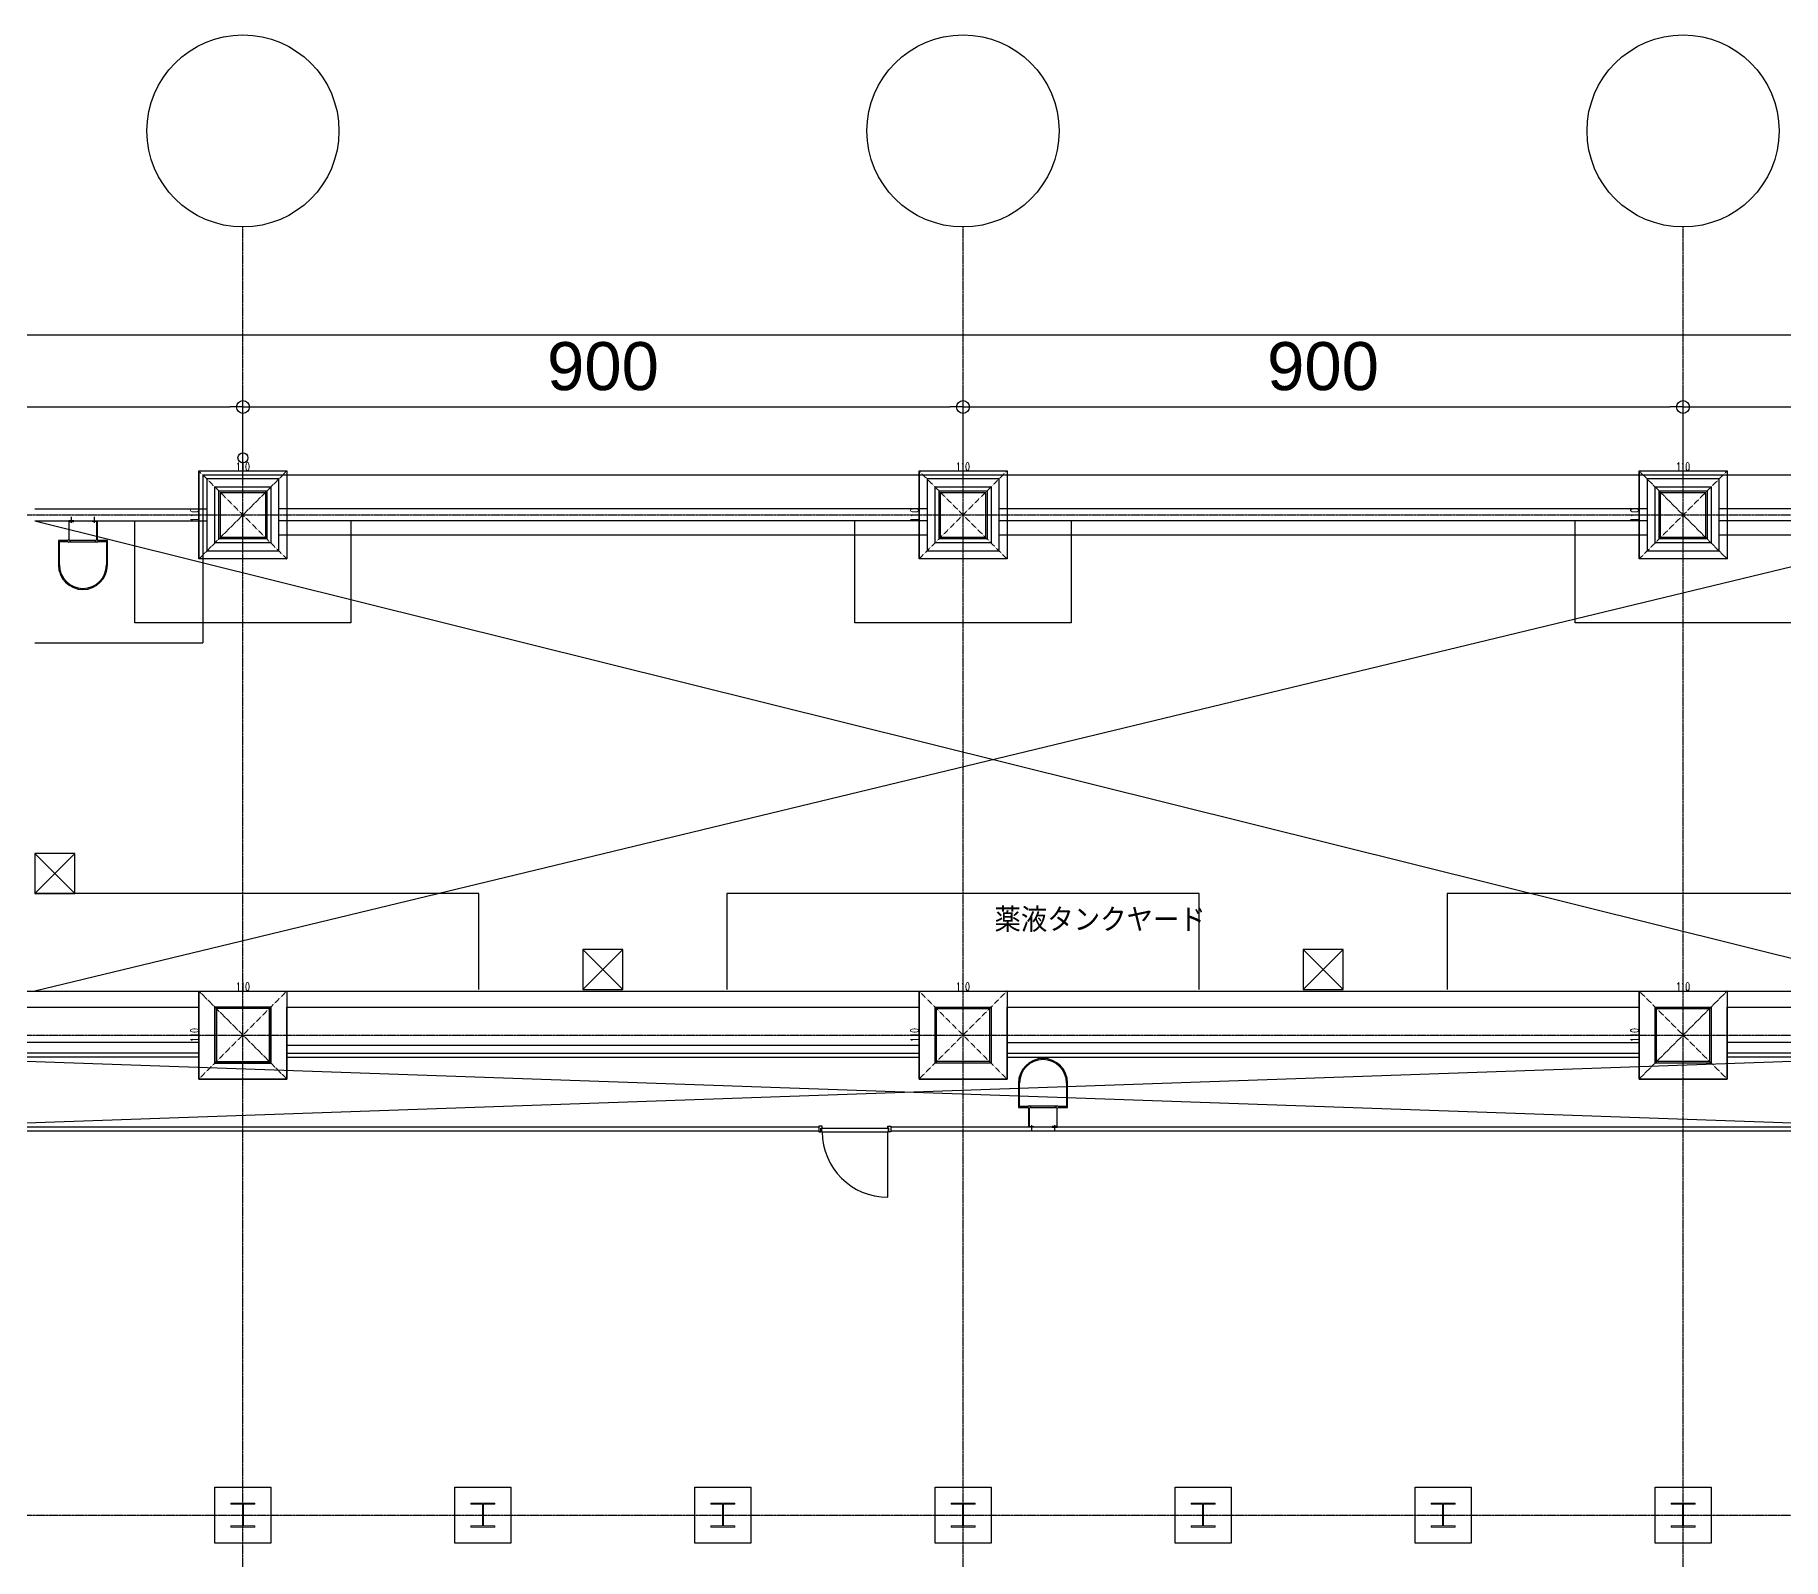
# Model space of a CAD drawing. Header units: millimetres. Extents: x -21841 to 195597, y -1659 to 112111.
# Drawn here: x 3400 to 5585, y 18095 to 20000 of the extents above; entities that cross this region are included whole.
import ezdxf
from ezdxf.enums import TextEntityAlignment as Align

# ---------------------------------------------------------------- set-up
doc = ezdxf.new("R2010")
doc.units = ezdxf.units.MM
doc.linetypes.add('X-N-FAB-L10$0$COL-CEN-LIN', pattern=[3.25, 2.5, -0.25, 0.25, -0.25])
doc.linetypes.add('X-N-FAB-L10$0$HIDDEN', pattern=[0.375, 0.25, -0.125])
for name, color, linetype in [('0-FMCS', 6, 'Continuous'), ('0-XREF', 7, 'Continuous'), ('X-N-FAB-L10$0$0-MC', 8, 'Continuous'), ('X-N-FAB-L10$0$0-NC', 8, 'Continuous'), ('X-N-FAB-L10$0$0-ND', 8, 'Continuous'), ('X-N-FAB-L10$0$08', 8, 'Continuous'), ('X-N-FAB-L10$0$CCL', 8, 'X-N-FAB-L10$0$COL-CEN-LIN'), ('X-N-FAB-L10$0$COL', 8, 'Continuous'), ('X-N-FAB-L10$0$COL-S', 8, 'Continuous'), ('X-N-FAB-L10$0$DIM', 8, 'Continuous')]:
    doc.layers.add(name, color=color, linetype=linetype)
doc.layers.add('X-N-FAB-L10$0$STEEL1', color=8, linetype='Continuous', lineweight=0)
doc.styles.add('X-N-FAB-L10$0$ATS', font='monotxt.shx', dxfattribs={"bigfont": 'BIGFONT.shx'})
doc.styles.add('X-N-FAB-L10$0$CHINA', font='simplex.shx', dxfattribs={"width": 0.75, "bigfont": 'chineset.shx'})
doc.styles.add('X-N-FAB-L10$0$COL-NUM', font='romanc')
doc.styles.add('X-N-FAB-L10$0$DIM', font='simplex.shx', dxfattribs={"width": 0.67, "bigfont": 'chineset.shx'})
doc.styles.add('X-N-FAB-L10$0$DimStyUse', font='romans.shx', dxfattribs={"width": 0.7})
doc.styles.add('X-N-FAB-L10$0$Gen-Text', font='arial.ttf', dxfattribs={"height": 2.5})
doc.dimstyles.new('X-N-FAB-L10$0$cirl', dxfattribs={"dimtxt": 200, "dimasz": 50, "dimexe": 50, "dimexo": 0, "dimgap": 20, "dimtad": 1, "dimdsep": 46, "dimtxsty": 'X-N-FAB-L10$0$DimStyUse', "dimblk": 'X-N-FAB-L10$0$_Origin', "dimcen": 10, "dimdle": 50, "dimclrt": 2, "dimazin": 0, "dimtfac": 1, "dimtix": 1, "dimtmove": 2, "dimatfit": 3, "dimfxl": 10, "dimtolj": 1, "dimarcsym": 0})
doc.dimstyles.new('X-N-FAB-L10$0$JJP_005_defpoint', dxfattribs={"dimtxt": 20, "dimasz": 0.5, "dimexe": 0.5, "dimexo": 0.5, "dimgap": 0.5, "dimtad": 1, "dimdsep": 46, "dimtxsty": 'X-N-FAB-L10$0$DIM', "dimblk": 'X-N-FAB-L10$0$_None', "dimcen": 10, "dimclrd": 256, "dimclre": 256, "dimclrt": 256, "dimadec": 0, "dimazin": 0, "dimtfac": 1, "dimtix": 1, "dimtmove": 2, "dimatfit": 3, "dimldrblk": 'X-N-FAB-L10$0$_None', "dimfxl": 0.5, "dimtolj": 1, "dimtzin": 0, "dimarcsym": 0})

# ---------------------------------------------------------------- blocks, each defined once
blk = doc.blocks.new('X-N-FAB-L10$0$_Origin')
at = {"color": 0, "linetype": 'ByBlock', "lineweight": -2}
blk.add_line((0, 0), (-1, 0), dxfattribs=at)
blk.add_circle((0, 0), 0.5, dxfattribs=at)
blk = doc.blocks.new('*D738')
at = {"layer": 'DEFPOINTS', "color": 0, "transparency": 16777216}
for p in [(27010, 19625), (60, 19535), (27010, 19535)]:
    blk.add_point(p, dxfattribs=at)
at = {"layer": 'X-N-FAB-L10$0$DIM', "color": 0, "lineweight": -2, "transparency": 16777216}
for p, q in [((60, 19535), (60, 19645)), ((27010, 19535), (27010, 19645)), ((76, 19625), (26994, 19625))]:
    blk.add_line(p, q, dxfattribs=at)
at = {"layer": 'X-N-FAB-L10$0$DIM', "color": 0, "lineweight": -2, "transparency": 16777216, "xscale": 16, "yscale": 16, "zscale": 16, "rotation": 180}
blk.add_blockref('X-N-FAB-L10$0$_Origin', (60, 19625), dxfattribs=at)
at = {"layer": 'X-N-FAB-L10$0$DIM', "color": 0, "lineweight": -2, "transparency": 16777216, "xscale": 16, "yscale": 16, "zscale": 16}
blk.add_blockref('X-N-FAB-L10$0$_Origin', (27010, 19625), dxfattribs=at)
at = {"layer": 'X-N-FAB-L10$0$DIM', "color": 2, "transparency": 16777216, "insert": (13535, 19675.6), "char_height": 2.5, "attachment_point": 5, "style": 'X-N-FAB-L10$0$Gen-Text'}
blk.add_mtext('\\A1;{\\H24x;26950}', dxfattribs=at)
blk = doc.blocks.new('*D1139')
at = {"layer": 'DEFPOINTS', "lineweight": -2, "transparency": 16777216}
blk.add_line((3605, 18805), (3715, 18805), dxfattribs=at)
at = {"layer": 'DEFPOINTS', "color": 0, "transparency": 16777216}
for p in [(3605, 18805), (3715, 18805), (3715, 18805)]:
    blk.add_point(p, dxfattribs=at)
at = {"layer": 'DEFPOINTS', "transparency": 16777216, "insert": (3660, 18810.5), "char_height": 10, "attachment_point": 5, "style": 'X-N-FAB-L10$0$DIM'}
blk.add_mtext('\\A1;110', dxfattribs=at)
blk = doc.blocks.new('X-N-FAB-L10$0$_None')
blk = doc.blocks.new('*D1140')
at = {"layer": 'DEFPOINTS', "lineweight": -2, "transparency": 16777216}
blk.add_line((3605, 18805), (3605, 18695), dxfattribs=at)
at = {"layer": 'DEFPOINTS', "color": 0, "transparency": 16777216}
for p in [(3605, 18805), (3605, 18695), (3605, 18695)]:
    blk.add_point(p, dxfattribs=at)
at = {"layer": 'DEFPOINTS', "transparency": 16777216, "insert": (3599.5, 18750), "char_height": 10, "attachment_point": 5, "rotation": 90, "style": 'X-N-FAB-L10$0$DIM'}
blk.add_mtext('\\A1;110', dxfattribs=at)
blk = doc.blocks.new('*D1141')
at = {"layer": 'DEFPOINTS', "lineweight": -2, "transparency": 16777216}
blk.add_line((4505, 18805), (4615, 18805), dxfattribs=at)
at = {"layer": 'DEFPOINTS', "color": 0, "transparency": 16777216}
for p in [(4505, 18805), (4615, 18805), (4615, 18805)]:
    blk.add_point(p, dxfattribs=at)
at = {"layer": 'DEFPOINTS', "transparency": 16777216, "insert": (4560, 18810.5), "char_height": 10, "attachment_point": 5, "style": 'X-N-FAB-L10$0$DIM'}
blk.add_mtext('\\A1;110', dxfattribs=at)
blk = doc.blocks.new('*D1142')
at = {"layer": 'DEFPOINTS', "lineweight": -2, "transparency": 16777216}
blk.add_line((4505, 18805), (4505, 18695), dxfattribs=at)
at = {"layer": 'DEFPOINTS', "color": 0, "transparency": 16777216}
for p in [(4505, 18805), (4505, 18695), (4505, 18695)]:
    blk.add_point(p, dxfattribs=at)
at = {"layer": 'DEFPOINTS', "transparency": 16777216, "insert": (4499.5, 18750), "char_height": 10, "attachment_point": 5, "rotation": 90, "style": 'X-N-FAB-L10$0$DIM'}
blk.add_mtext('\\A1;110', dxfattribs=at)
blk = doc.blocks.new('*D1143')
at = {"layer": 'DEFPOINTS', "lineweight": -2, "transparency": 16777216}
blk.add_line((5405, 18805), (5515, 18805), dxfattribs=at)
at = {"layer": 'DEFPOINTS', "color": 0, "transparency": 16777216}
for p in [(5405, 18805), (5515, 18805), (5515, 18805)]:
    blk.add_point(p, dxfattribs=at)
at = {"layer": 'DEFPOINTS', "transparency": 16777216, "insert": (5460, 18810.5), "char_height": 10, "attachment_point": 5, "style": 'X-N-FAB-L10$0$DIM'}
blk.add_mtext('\\A1;110', dxfattribs=at)
blk = doc.blocks.new('*D1144')
at = {"layer": 'DEFPOINTS', "lineweight": -2, "transparency": 16777216}
blk.add_line((5405, 18805), (5405, 18695), dxfattribs=at)
at = {"layer": 'DEFPOINTS', "color": 0, "transparency": 16777216}
for p in [(5405, 18805), (5405, 18695), (5405, 18695)]:
    blk.add_point(p, dxfattribs=at)
at = {"layer": 'DEFPOINTS', "transparency": 16777216, "insert": (5399.5, 18750), "char_height": 10, "attachment_point": 5, "rotation": 90, "style": 'X-N-FAB-L10$0$DIM'}
blk.add_mtext('\\A1;110', dxfattribs=at)
blk = doc.blocks.new('*D1197')
at = {"layer": 'DEFPOINTS', "lineweight": -2, "transparency": 16777216}
blk.add_line((3605, 19455), (3715, 19455), dxfattribs=at)
at = {"layer": 'DEFPOINTS', "color": 0, "transparency": 16777216}
for p in [(3605, 19455), (3715, 19455), (3715, 19455)]:
    blk.add_point(p, dxfattribs=at)
at = {"layer": 'DEFPOINTS', "transparency": 16777216, "insert": (3660, 19460.5), "char_height": 10, "attachment_point": 5, "style": 'X-N-FAB-L10$0$DIM'}
blk.add_mtext('\\A1;110', dxfattribs=at)
blk = doc.blocks.new('*D1198')
at = {"layer": 'DEFPOINTS', "lineweight": -2, "transparency": 16777216}
blk.add_line((3605, 19455), (3605, 19345), dxfattribs=at)
at = {"layer": 'DEFPOINTS', "color": 0, "transparency": 16777216}
for p in [(3605, 19455), (3605, 19345), (3605, 19345)]:
    blk.add_point(p, dxfattribs=at)
at = {"layer": 'DEFPOINTS', "transparency": 16777216, "insert": (3599.5, 19400), "char_height": 10, "attachment_point": 5, "rotation": 90, "style": 'X-N-FAB-L10$0$DIM'}
blk.add_mtext('\\A1;110', dxfattribs=at)
blk = doc.blocks.new('*D1199')
at = {"layer": 'DEFPOINTS', "lineweight": -2, "transparency": 16777216}
blk.add_line((4505, 19455), (4615, 19455), dxfattribs=at)
at = {"layer": 'DEFPOINTS', "color": 0, "transparency": 16777216}
for p in [(4505, 19455), (4615, 19455), (4615, 19455)]:
    blk.add_point(p, dxfattribs=at)
at = {"layer": 'DEFPOINTS', "transparency": 16777216, "insert": (4560, 19460.5), "char_height": 10, "attachment_point": 5, "style": 'X-N-FAB-L10$0$DIM'}
blk.add_mtext('\\A1;110', dxfattribs=at)
blk = doc.blocks.new('*D1200')
at = {"layer": 'DEFPOINTS', "lineweight": -2, "transparency": 16777216}
blk.add_line((4505, 19455), (4505, 19345), dxfattribs=at)
at = {"layer": 'DEFPOINTS', "color": 0, "transparency": 16777216}
for p in [(4505, 19455), (4505, 19345), (4505, 19345)]:
    blk.add_point(p, dxfattribs=at)
at = {"layer": 'DEFPOINTS', "transparency": 16777216, "insert": (4499.5, 19400), "char_height": 10, "attachment_point": 5, "rotation": 90, "style": 'X-N-FAB-L10$0$DIM'}
blk.add_mtext('\\A1;110', dxfattribs=at)
blk = doc.blocks.new('*D1201')
at = {"layer": 'DEFPOINTS', "lineweight": -2, "transparency": 16777216}
blk.add_line((5405, 19455), (5515, 19455), dxfattribs=at)
at = {"layer": 'DEFPOINTS', "color": 0, "transparency": 16777216}
for p in [(5405, 19455), (5515, 19455), (5515, 19455)]:
    blk.add_point(p, dxfattribs=at)
at = {"layer": 'DEFPOINTS', "transparency": 16777216, "insert": (5460, 19460.5), "char_height": 10, "attachment_point": 5, "style": 'X-N-FAB-L10$0$DIM'}
blk.add_mtext('\\A1;110', dxfattribs=at)
blk = doc.blocks.new('*D1202')
at = {"layer": 'DEFPOINTS', "lineweight": -2, "transparency": 16777216}
blk.add_line((5405, 19455), (5405, 19345), dxfattribs=at)
at = {"layer": 'DEFPOINTS', "color": 0, "transparency": 16777216}
for p in [(5405, 19455), (5405, 19345), (5405, 19345)]:
    blk.add_point(p, dxfattribs=at)
at = {"layer": 'DEFPOINTS', "transparency": 16777216, "insert": (5399.5, 19400), "char_height": 10, "attachment_point": 5, "rotation": 90, "style": 'X-N-FAB-L10$0$DIM'}
blk.add_mtext('\\A1;110', dxfattribs=at)
blk = doc.blocks.new('X-N-FAB-L10')
at = {"layer": 'DEFPOINTS', "color": 8, "linetype": 'X-N-FAB-L10$0$HIDDEN', "ltscale": 0.1}
for p, q in [((3715, 19455), (3605, 19345)), ((3605, 19455), (3715, 19345)), ((3715, 19455), (3605, 19345)), ((3605, 19455), (3715, 19345)), ((4615, 19455), (4505, 19345)), ((4505, 19455), (4615, 19345)), ((4615, 19455), (4505, 19345)), ((4505, 19455), (4615, 19345)), ((5515, 19455), (5405, 19345)), ((5405, 19455), (5515, 19345)), ((5515, 19455), (5405, 19345)), ((5405, 19455), (5515, 19345)), ((3715, 18805), (3605, 18695)), ((3605, 18805), (3715, 18695)), ((3715, 18805), (3605, 18695)), ((3605, 18805), (3715, 18695)), ((4615, 18805), (4505, 18695)), ((4505, 18805), (4615, 18695)), ((4615, 18805), (4505, 18695)), ((4505, 18805), (4615, 18695)), ((5515, 18805), (5405, 18695)), ((5405, 18805), (5515, 18695)), ((5515, 18805), (5405, 18695)), ((5405, 18805), (5515, 18695))]:
    blk.add_line(p, q, dxfattribs=at)
at = {"layer": 'DEFPOINTS', "color": 8}
for p, q in [((3605, 19455), (3715, 19455)), ((3605, 19455), (3605, 19345)), ((4505, 19455), (4615, 19455)), ((4505, 19455), (4505, 19345)), ((5405, 19455), (5515, 19455)), ((5405, 19455), (5405, 19345)), ((3605, 18805), (3715, 18805)), ((3605, 18805), (3605, 18695)), ((4505, 18805), (4615, 18805)), ((4505, 18805), (4505, 18695)), ((5405, 18805), (5515, 18805)), ((5405, 18805), (5405, 18695))]:
    blk.add_line(p, q, dxfattribs=at)
at = {"layer": 'X-N-FAB-L10$0$0-MC', "color": 8}
for centre in [(3660, 19880), (4560, 19880), (5460, 19880)]:
    blk.add_circle(centre, 120, dxfattribs=at)
at = {"layer": 'X-N-FAB-L10$0$08', "color": 8}
for p, q in [((3610, 19450), (8210, 19450)), ((3610, 19450), (3610, 19240)), ((3705, 19445), (3615, 19445)), ((3615, 19445), (3615, 19355)), ((3630, 19370), (3630, 19430)), ((3630, 19430), (3690, 19430)), ((3632, 19372), (3632, 19428)), ((3632, 19428), (3688, 19428)), ((3688, 19428), (3688, 19372)), ((3690, 19430), (3690, 19370)), ((3705, 19355), (3705, 19445)), ((4605, 19445), (4515, 19445)), ((4515, 19445), (4515, 19355)), ((4530, 19370), (4530, 19430)), ((4530, 19430), (4590, 19430)), ((4532, 19372), (4532, 19428)), ((4532, 19428), (4588, 19428)), ((4588, 19428), (4588, 19372)), ((4590, 19430), (4590, 19370)), ((4605, 19355), (4605, 19445)), ((5505, 19445), (5415, 19445)), ((5415, 19445), (5415, 19355)), ((5430, 19370), (5430, 19430)), ((5430, 19430), (5490, 19430)), ((5432, 19372), (5432, 19428)), ((5432, 19428), (5488, 19428)), ((5488, 19428), (5488, 19372)), ((5490, 19430), (5490, 19370)), ((5505, 19355), (5505, 19445)), ((3400, 19407.5), (3615, 19407.5)), ((4515, 19407.5), (3705, 19407.5)), ((5415, 19407.5), (4605, 19407.5)), ((5775, 19407.5), (5505, 19407.5)), ((3400, 19392.5), (5760, 18805)), ((3400, 19392.5), (3615, 19392.5)), ((3448.5, 19392.5), (3442.2, 19392.5)), ((3442.2, 19392.5), (3442.2, 19369.173)), ((3442.8, 19369.173), (3442.8, 19391.9)), ((3442.8, 19391.9), (3448.5, 19391.9)), ((3445.65, 19390.3), (3445.65, 19397.5)), ((3448.5, 19391.9), (3448.5, 19392.5)), ((3471.5, 19391.9), (3471.5, 19392.5)), ((3471.5, 19392.5), (3477.8, 19392.5)), ((3477.2, 19391.9), (3471.5, 19391.9)), ((3474.35, 19390.3), (3474.35, 19397.5)), ((3477.2, 19369.173), (3477.2, 19391.9)), ((3477.8, 19392.5), (3477.8, 19369.173)), ((3525, 19265), (3525, 19392.5)), ((4515, 19392.5), (3705, 19392.5)), ((3795, 19392.5), (3795, 19265)), ((4425, 19265), (4425, 19392.5)), ((5415, 19392.5), (4605, 19392.5)), ((4695, 19392.5), (4695, 19265)), ((5325, 19265), (5325, 19392.5)), ((5760, 19392.5), (5505, 19392.5)), ((5760, 19375), (3400, 18805)), ((3440.929, 19368.15), (3429.35, 19368.15)), ((3429.35, 19368.15), (3429.35, 19337.5)), ((3430.65, 19337.5), (3430.65, 19366.85)), ((3430.65, 19366.85), (3440.929, 19366.85)), ((3440.929, 19366.85), (3440.929, 19368.15)), ((3443.91, 19368.45), (3476.09, 19368.45)), ((3443.91, 19366.55), (3476.09, 19366.55)), ((3490.65, 19368.15), (3479.071, 19368.15)), ((3479.071, 19368.15), (3479.071, 19366.85)), ((3479.071, 19366.85), (3489.35, 19366.85)), ((3489.35, 19366.85), (3489.35, 19337.5)), ((3490.65, 19337.5), (3490.65, 19368.15)), ((3690, 19370), (3630, 19370)), ((3688, 19372), (3632, 19372)), ((3705, 19375), (4515, 19375)), ((4590, 19370), (4530, 19370)), ((4588, 19372), (4532, 19372)), ((4605, 19375), (5415, 19375)), ((5490, 19370), (5430, 19370)), ((5488, 19372), (5432, 19372)), ((5505, 19375), (5760, 19375)), ((3615, 19355), (3705, 19355)), ((4515, 19355), (4605, 19355)), ((5415, 19355), (5505, 19355)), ((3795, 19265), (3525, 19265)), ((4695, 19265), (4425, 19265)), ((5595, 19265), (5325, 19265)), ((3400, 19240), (3610, 19240)), ((3450, 18977), (3400, 18927)), ((3400, 18977), (3450, 18927)), ((3450, 18977), (3400, 18977)), ((3400, 18977), (3400, 18927)), ((3450, 18927), (3450, 18977)), ((3955, 18927), (3400, 18927)), ((3400, 18927), (3450, 18927)), ((3955, 18807), (3955, 18927)), ((4855, 18927), (4265, 18927)), ((4265, 18927), (4265, 18807)), ((4855, 18807), (4855, 18927)), ((5775, 18927), (5165, 18927)), ((5165, 18927), (5165, 18807)), ((4135, 18857), (4085, 18807)), ((4085, 18857), (4135, 18807)), ((4135, 18857), (4085, 18857)), ((4085, 18857), (4085, 18807)), ((4135, 18807), (4135, 18857)), ((4985, 18857), (5035, 18807)), ((5035, 18857), (4985, 18807)), ((5035, 18857), (4985, 18857)), ((4985, 18857), (4985, 18807)), ((5035, 18807), (5035, 18857)), ((3380, 18805), (5780, 18805)), ((4085, 18807), (4135, 18807)), ((4985, 18807), (5035, 18807)), ((3380, 18785), (3605, 18785)), ((3605, 18785), (3605, 18695)), ((3695, 18785), (3625, 18785)), ((3625, 18785), (3625, 18715)), ((3693, 18783), (3627, 18783)), ((3627, 18783), (3627, 18717)), ((3693, 18717), (3693, 18783)), ((3695, 18715), (3695, 18785)), ((3715, 18785), (4505, 18785)), ((3715, 18695), (3715, 18785)), ((4505, 18785), (4505, 18695)), ((4525, 18715), (4525, 18785)), ((4525, 18785), (4595, 18785)), ((4527, 18717), (4527, 18783)), ((4527, 18783), (4593, 18783)), ((4593, 18783), (4593, 18717)), ((4595, 18785), (4595, 18715)), ((4615, 18785), (5405, 18785)), ((4615, 18695), (4615, 18785)), ((5405, 18785), (5405, 18695)), ((5425, 18715), (5425, 18785)), ((5425, 18785), (5495, 18785)), ((5427, 18717), (5427, 18783)), ((5427, 18783), (5493, 18783)), ((5493, 18783), (5493, 18717)), ((5495, 18785), (5495, 18715)), ((5515, 18785), (5785, 18785)), ((5515, 18695), (5515, 18785)), ((3605, 18727.5), (3363, 18727.5)), ((3605, 18740.5), (3382.5, 18740.5)), ((3715, 18737.5), (4505, 18737.5)), ((3715, 18727.5), (4505, 18727.5)), ((4615, 18740.5), (5405, 18740.5)), ((4615, 18727.5), (5405, 18727.5)), ((5745, 18740.5), (5515, 18740.5)), ((5745, 18727.5), (5515, 18727.5)), ((3245, 18635), (5745, 18722.5)), ((3245, 18722.5), (5745, 18635)), ((3605, 18722.5), (3363, 18722.5)), ((3625, 18715), (3695, 18715)), ((3627, 18717), (3693, 18717)), ((3715, 18722.5), (4505, 18722.5)), ((4595, 18715), (4525, 18715)), ((4593, 18717), (4527, 18717)), ((4615, 18722.5), (5405, 18722.5)), ((5495, 18715), (5425, 18715)), ((5493, 18717), (5427, 18717)), ((5745, 18722.5), (5515, 18722.5)), ((3605, 18695), (3715, 18695)), ((4505, 18695), (4615, 18695)), ((4629.35, 18690), (4629.35, 18659.35)), ((4630.65, 18660.65), (4630.65, 18690)), ((4689.35, 18690), (4689.35, 18660.65)), ((4690.65, 18659.35), (4690.65, 18690)), ((5405, 18695), (5515, 18695)), ((4640.929, 18660.65), (4630.65, 18660.65)), ((4640.929, 18659.35), (4640.929, 18660.65)), ((4676.09, 18660.95), (4643.91, 18660.95)), ((4689.35, 18660.65), (4679.071, 18660.65)), ((4679.071, 18660.65), (4679.071, 18659.35)), ((4629.35, 18659.35), (4640.929, 18659.35)), ((4642.2, 18635), (4642.2, 18658.327)), ((4642.8, 18658.327), (4642.8, 18635.6)), ((4676.09, 18659.05), (4643.91, 18659.05)), ((4677.2, 18658.327), (4677.2, 18635.6)), ((4677.8, 18635), (4677.8, 18658.327)), ((4679.071, 18659.35), (4690.65, 18659.35)), ((4380, 18630), (3240, 18630)), ((4380, 18635), (3245, 18635)), ((4384.1, 18636), (4380, 18636)), ((4380, 18636), (4380, 18629)), ((4380, 18629), (4382.5, 18629)), ((4382.5, 18629), (4382.5, 18633.5)), ((4382.5, 18633.5), (4384.1, 18633.5)), ((4467, 18633), (4383, 18633)), ((4383, 18633), (4383, 18629)), ((4383, 18629), (4467, 18629)), ((4384.1, 18633.5), (4384.1, 18636)), ((4465.9, 18633.5), (4465.9, 18636)), ((4465.9, 18636), (4470, 18636)), ((4467.5, 18633.5), (4465.9, 18633.5)), ((4465.9, 18547.2), (4465.9, 18629)), ((4467, 18629), (4467, 18633)), ((4467.5, 18629), (4467.5, 18633.5)), ((4470, 18629), (4467.5, 18629)), ((4470, 18636), (4470, 18629)), ((5745, 18635), (4470, 18635)), ((5745, 18630), (4470, 18630)), ((4648.5, 18635), (4642.2, 18635)), ((4642.8, 18635.6), (4648.5, 18635.6)), ((4645.65, 18637.2), (4645.65, 18630)), ((4648.5, 18635.6), (4648.5, 18635)), ((4677.2, 18635.6), (4671.5, 18635.6)), ((4671.5, 18635.6), (4671.5, 18635)), ((4671.5, 18635), (4677.8, 18635)), ((4674.35, 18637.2), (4674.35, 18630))]:
    blk.add_line(p, q, dxfattribs=at)
for centre, radius in [((3660, 19471.461), 6.25), ((3442.5, 19367.5), 1.7), ((3477.5, 19367.5), 1.7), ((4642.5, 18660), 1.7), ((4677.5, 18660), 1.7)]:
    blk.add_circle(centre, radius, dxfattribs=at)
for centre, radius, start, end in [((3460, 19337.5), 30.65, 180, 0), ((3460, 19337.5), 29.35, 180.000004, 359.999996), ((4660, 18690), 30.65, 0, 180), ((4660, 18690), 29.35, 0.000004, 179.999996), ((4465.9, 18629), 81.8, 180, 270)]:
    blk.add_arc(centre, radius, start, end, dxfattribs=at)
at = {"layer": 'X-N-FAB-L10$0$CCL', "color": 8}
for p, q in [((3660, 10600), (3660, 19760)), ((4560, 10600), (4560, 19760)), ((5460, 10600), (5460, 19760)), ((-720, 19400), (27370, 19400)), ((-720, 18750), (27370, 18750)), ((-720, 18150), (27370, 18150))]:
    blk.add_line(p, q, dxfattribs=at)
at = {"layer": 'X-N-FAB-L10$0$COL', "color": 8, "ltscale": 0.1}
for p, q in [((3605, 19455), (3715, 19455)), ((3605, 19345), (3605, 19455)), ((3715, 19455), (3715, 19345)), ((4505, 19455), (4615, 19455)), ((4505, 19345), (4505, 19455)), ((4615, 19455), (4615, 19345)), ((5405, 19455), (5515, 19455)), ((5405, 19345), (5405, 19455)), ((5515, 19455), (5515, 19345)), ((3715, 19345), (3605, 19345)), ((4615, 19345), (4505, 19345)), ((5515, 19345), (5405, 19345)), ((3605, 18805), (3715, 18805)), ((3605, 18695), (3605, 18805)), ((3715, 18805), (3715, 18695)), ((4505, 18805), (4615, 18805)), ((4505, 18695), (4505, 18805)), ((4615, 18805), (4615, 18695)), ((5405, 18805), (5515, 18805)), ((5405, 18695), (5405, 18805)), ((5515, 18805), (5515, 18695)), ((3715, 18695), (3605, 18695)), ((4615, 18695), (4505, 18695)), ((5515, 18695), (5405, 18695))]:
    blk.add_line(p, q, dxfattribs=at)
at = {"layer": 'X-N-FAB-L10$0$COL', "color": 8}
for p, q in [((3625, 18185), (3695, 18185)), ((3625, 18115), (3625, 18185)), ((3695, 18185), (3695, 18115)), ((3925, 18185), (3995, 18185)), ((3925, 18115), (3925, 18185)), ((3995, 18185), (3995, 18115)), ((4225, 18185), (4295, 18185)), ((4225, 18115), (4225, 18185)), ((4295, 18185), (4295, 18115)), ((4525, 18185), (4595, 18185)), ((4525, 18115), (4525, 18185)), ((4595, 18185), (4595, 18115)), ((4825, 18185), (4895, 18185)), ((4825, 18115), (4825, 18185)), ((4895, 18185), (4895, 18115)), ((5125, 18185), (5195, 18185)), ((5125, 18115), (5125, 18185)), ((5195, 18185), (5195, 18115)), ((5425, 18185), (5495, 18185)), ((5425, 18115), (5425, 18185)), ((5495, 18185), (5495, 18115)), ((3695, 18115), (3625, 18115)), ((3995, 18115), (3925, 18115)), ((4295, 18115), (4225, 18115)), ((4595, 18115), (4525, 18115)), ((4895, 18115), (4825, 18115)), ((5195, 18115), (5125, 18115)), ((5495, 18115), (5425, 18115))]:
    blk.add_line(p, q, dxfattribs=at)
at = {"layer": 'X-N-FAB-L10$0$COL', "color": 8, "ltscale": 0.1}
for points in [[(3605, 19455), (3715, 19455), (3715, 19345), (3605, 19345)], [(4505, 19455), (4615, 19455), (4615, 19345), (4505, 19345)], [(5405, 19455), (5515, 19455), (5515, 19345), (5405, 19345)], [(3605, 18805), (3715, 18805), (3715, 18695), (3605, 18695)], [(4505, 18805), (4615, 18805), (4615, 18695), (4505, 18695)], [(5405, 18805), (5515, 18805), (5515, 18695), (5405, 18695)]]:
    blk.add_lwpolyline(points, close=True, dxfattribs=at)
at = {"layer": 'X-N-FAB-L10$0$COL', "color": 8}
for points in [[(3625, 18185), (3695, 18185), (3695, 18115), (3625, 18115)], [(3925, 18185), (3995, 18185), (3995, 18115), (3925, 18115)], [(4225, 18185), (4295, 18185), (4295, 18115), (4225, 18115)], [(4525, 18185), (4595, 18185), (4595, 18115), (4525, 18115)], [(4825, 18185), (4895, 18185), (4895, 18115), (4825, 18115)], [(5125, 18185), (5195, 18185), (5195, 18115), (5125, 18115)], [(5425, 18185), (5495, 18185), (5495, 18115), (5425, 18115)]]:
    blk.add_lwpolyline(points, close=True, dxfattribs=at)
at = {"layer": 'X-N-FAB-L10$0$COL-S', "color": 8}
for p, q in [((3625, 19435), (3695, 19435)), ((3625, 19365), (3625, 19435)), ((3625, 19435), (3695, 19435)), ((3625, 19365), (3625, 19435)), ((3695, 19435), (3695, 19365)), ((3695, 19435), (3695, 19365)), ((4525, 19435), (4595, 19435)), ((4525, 19365), (4525, 19435)), ((4525, 19435), (4595, 19435)), ((4525, 19365), (4525, 19435)), ((4595, 19435), (4595, 19365)), ((4595, 19435), (4595, 19365)), ((5425, 19435), (5495, 19435)), ((5425, 19365), (5425, 19435)), ((5425, 19435), (5495, 19435)), ((5425, 19365), (5425, 19435)), ((5495, 19435), (5495, 19365)), ((5495, 19435), (5495, 19365)), ((3695, 19365), (3625, 19365)), ((3695, 19365), (3625, 19365)), ((4595, 19365), (4525, 19365)), ((4595, 19365), (4525, 19365)), ((5495, 19365), (5425, 19365)), ((5495, 19365), (5425, 19365)), ((3625, 18785), (3695, 18785)), ((3625, 18715), (3625, 18785)), ((3625, 18785), (3695, 18785)), ((3625, 18715), (3625, 18785)), ((3695, 18785), (3695, 18715)), ((3695, 18785), (3695, 18715)), ((4525, 18785), (4595, 18785)), ((4525, 18715), (4525, 18785)), ((4525, 18785), (4595, 18785)), ((4525, 18715), (4525, 18785)), ((4595, 18785), (4595, 18715)), ((4595, 18785), (4595, 18715)), ((5425, 18785), (5495, 18785)), ((5425, 18715), (5425, 18785)), ((5425, 18785), (5495, 18785)), ((5425, 18715), (5425, 18785)), ((5495, 18785), (5495, 18715)), ((5495, 18785), (5495, 18715)), ((3695, 18715), (3625, 18715)), ((3695, 18715), (3625, 18715)), ((4595, 18715), (4525, 18715)), ((4595, 18715), (4525, 18715)), ((5495, 18715), (5425, 18715)), ((5495, 18715), (5425, 18715))]:
    blk.add_line(p, q, dxfattribs=at)
at = {"layer": 'X-N-FAB-L10$0$DIM', "color": 8}
for p, q in [((2776, 19535), (3644, 19535)), ((3660, 19445), (3660, 19555)), ((3660, 19445), (3660, 19555)), ((3676, 19535), (4544, 19535)), ((4560, 19445), (4560, 19555)), ((4560, 19445), (4560, 19555)), ((4576, 19535), (5444, 19535)), ((5460, 19445), (5460, 19555)), ((5460, 19445), (5460, 19555)), ((5476, 19535), (6344, 19535))]:
    blk.add_line(p, q, dxfattribs=at)
at = {"layer": 'X-N-FAB-L10$0$STEEL1', "color": 8}
for p, q in [((3645, 18165), (3675, 18165)), ((3645, 18163.5), (3645, 18165)), ((3659.5, 18163.5), (3645, 18163.5)), ((3659.5, 18136.5), (3659.5, 18163.5)), ((3675, 18163.5), (3660.5, 18163.5)), ((3660.5, 18163.5), (3660.5, 18136.5)), ((3675, 18165), (3675, 18163.5)), ((3945, 18165), (3975, 18165)), ((3945, 18163.5), (3945, 18165)), ((3959.5, 18163.5), (3945, 18163.5)), ((3959.5, 18136.5), (3959.5, 18163.5)), ((3975, 18163.5), (3960.5, 18163.5)), ((3960.5, 18163.5), (3960.5, 18136.5)), ((3975, 18165), (3975, 18163.5)), ((4245, 18165), (4275, 18165)), ((4245, 18163.5), (4245, 18165)), ((4259.5, 18163.5), (4245, 18163.5)), ((4259.5, 18136.5), (4259.5, 18163.5)), ((4275, 18163.5), (4260.5, 18163.5)), ((4260.5, 18163.5), (4260.5, 18136.5)), ((4275, 18165), (4275, 18163.5)), ((4545, 18165), (4575, 18165)), ((4545, 18163.5), (4545, 18165)), ((4559.5, 18163.5), (4545, 18163.5)), ((4559.5, 18136.5), (4559.5, 18163.5)), ((4575, 18163.5), (4560.5, 18163.5)), ((4560.5, 18163.5), (4560.5, 18136.5)), ((4575, 18165), (4575, 18163.5)), ((4845, 18165), (4875, 18165)), ((4845, 18163.5), (4845, 18165)), ((4859.5, 18163.5), (4845, 18163.5)), ((4859.5, 18136.5), (4859.5, 18163.5)), ((4875, 18163.5), (4860.5, 18163.5)), ((4860.5, 18163.5), (4860.5, 18136.5)), ((4875, 18165), (4875, 18163.5)), ((5145, 18165), (5175, 18165)), ((5145, 18163.5), (5145, 18165)), ((5159.5, 18163.5), (5145, 18163.5)), ((5159.5, 18136.5), (5159.5, 18163.5)), ((5175, 18163.5), (5160.5, 18163.5)), ((5160.5, 18163.5), (5160.5, 18136.5)), ((5175, 18165), (5175, 18163.5)), ((5445, 18165), (5475, 18165)), ((5445, 18163.5), (5445, 18165)), ((5459.5, 18163.5), (5445, 18163.5)), ((5459.5, 18136.5), (5459.5, 18163.5)), ((5475, 18163.5), (5460.5, 18163.5)), ((5460.5, 18163.5), (5460.5, 18136.5)), ((5475, 18165), (5475, 18163.5)), ((3645, 18135), (3645, 18136.5)), ((3645, 18136.5), (3659.5, 18136.5)), ((3660.5, 18136.5), (3675, 18136.5)), ((3675, 18136.5), (3675, 18135)), ((3945, 18135), (3945, 18136.5)), ((3945, 18136.5), (3959.5, 18136.5)), ((3960.5, 18136.5), (3975, 18136.5)), ((3975, 18136.5), (3975, 18135)), ((4245, 18135), (4245, 18136.5)), ((4245, 18136.5), (4259.5, 18136.5)), ((4260.5, 18136.5), (4275, 18136.5)), ((4275, 18136.5), (4275, 18135)), ((4545, 18135), (4545, 18136.5)), ((4545, 18136.5), (4559.5, 18136.5)), ((4560.5, 18136.5), (4575, 18136.5)), ((4575, 18136.5), (4575, 18135)), ((4845, 18135), (4845, 18136.5)), ((4845, 18136.5), (4859.5, 18136.5)), ((4860.5, 18136.5), (4875, 18136.5)), ((4875, 18136.5), (4875, 18135)), ((5145, 18135), (5145, 18136.5)), ((5145, 18136.5), (5159.5, 18136.5)), ((5160.5, 18136.5), (5175, 18136.5)), ((5175, 18136.5), (5175, 18135)), ((5445, 18135), (5445, 18136.5)), ((5445, 18136.5), (5459.5, 18136.5)), ((5460.5, 18136.5), (5475, 18136.5)), ((5475, 18136.5), (5475, 18135)), ((3675, 18135), (3645, 18135)), ((3975, 18135), (3945, 18135)), ((4275, 18135), (4245, 18135)), ((4575, 18135), (4545, 18135)), ((4875, 18135), (4845, 18135)), ((5175, 18135), (5145, 18135)), ((5475, 18135), (5445, 18135))]:
    blk.add_line(p, q, dxfattribs=at)
for points in [[(3645, 18165), (3675, 18165), (3675, 18163.5), (3660.5, 18163.5), (3660.5, 18136.5), (3675, 18136.5), (3675, 18135), (3645, 18135), (3645, 18136.5), (3659.5, 18136.5), (3659.5, 18163.5), (3645, 18163.5)], [(3945, 18165), (3975, 18165), (3975, 18163.5), (3960.5, 18163.5), (3960.5, 18136.5), (3975, 18136.5), (3975, 18135), (3945, 18135), (3945, 18136.5), (3959.5, 18136.5), (3959.5, 18163.5), (3945, 18163.5)], [(4245, 18165), (4275, 18165), (4275, 18163.5), (4260.5, 18163.5), (4260.5, 18136.5), (4275, 18136.5), (4275, 18135), (4245, 18135), (4245, 18136.5), (4259.5, 18136.5), (4259.5, 18163.5), (4245, 18163.5)], [(4545, 18165), (4575, 18165), (4575, 18163.5), (4560.5, 18163.5), (4560.5, 18136.5), (4575, 18136.5), (4575, 18135), (4545, 18135), (4545, 18136.5), (4559.5, 18136.5), (4559.5, 18163.5), (4545, 18163.5)], [(4845, 18165), (4875, 18165), (4875, 18163.5), (4860.5, 18163.5), (4860.5, 18136.5), (4875, 18136.5), (4875, 18135), (4845, 18135), (4845, 18136.5), (4859.5, 18136.5), (4859.5, 18163.5), (4845, 18163.5)], [(5145, 18165), (5175, 18165), (5175, 18163.5), (5160.5, 18163.5), (5160.5, 18136.5), (5175, 18136.5), (5175, 18135), (5145, 18135), (5145, 18136.5), (5159.5, 18136.5), (5159.5, 18163.5), (5145, 18163.5)], [(5445, 18165), (5475, 18165), (5475, 18163.5), (5460.5, 18163.5), (5460.5, 18136.5), (5475, 18136.5), (5475, 18135), (5445, 18135), (5445, 18136.5), (5459.5, 18136.5), (5459.5, 18163.5), (5445, 18163.5)]]:
    blk.add_lwpolyline(points, close=True, dxfattribs=at)
at = {"layer": 'X-N-FAB-L10$0$DIM', "color": 8, "xscale": 16, "yscale": 16, "zscale": 16}
for p in [(3660, 19535), (4560, 19535), (5460, 19535)]:
    blk.add_blockref('X-N-FAB-L10$0$_Origin', p, dxfattribs=at)
at = {"layer": 'X-N-FAB-L10$0$DIM', "color": 8, "xscale": 16, "yscale": 16, "zscale": 16, "rotation": 180}
for p in [(3660, 19535), (4560, 19535), (5460, 19535)]:
    blk.add_blockref('X-N-FAB-L10$0$_Origin', p, dxfattribs=at)
at = {"layer": 'DEFPOINTS', "color": 8, "char_height": 10, "attachment_point": 5, "style": 'X-N-FAB-L10$0$DIM'}
for insert in [(3660, 19460.5), (4560, 19460.5), (5460, 19460.5), (3660, 18810.5), (4560, 18810.5), (5460, 18810.5)]:
    blk.add_mtext('\\A1;110', dxfattribs=dict(at, insert=insert))
at = {"layer": 'DEFPOINTS', "color": 8, "char_height": 10, "attachment_point": 5, "rotation": 90, "style": 'X-N-FAB-L10$0$DIM'}
for insert in [(3599.5, 19400), (4499.5, 19400), (5399.5, 19400), (3599.5, 18750), (4499.5, 18750), (5399.5, 18750)]:
    blk.add_mtext('\\A1;110', dxfattribs=dict(at, insert=insert))
at = {"layer": 'X-N-FAB-L10$0$0-NC', "color": 8, "style": 'X-N-FAB-L10$0$COL-NUM'}
for p in [(1860, 19880), (2760, 19880), (3660, 19880), (4560, 19880), (5460, 19880), (6360, 19880), (7260, 19880), (8160, 19880), (9060, 19880), (9960, 19880), (10860, 19880), (11760, 19880), (12660, 19880), (13560, 19880), (14460, 19880), (15360, 19880), (16260, 19880), (17160, 19880), (18060, 19880), (18960, 19880), (19860, 19880), (20760, 19880), (21660, 19880), (22560, 19880), (-840, 13950), (-840, 13350), (-840, 12750), (-840, 12150), (-840, 11550), (-840, 10750)]:
    blk.add_attdef('GRID-Y', text='', height=120, dxfattribs=at).set_placement(p, align=Align.MIDDLE_CENTER)
at = {"layer": 'X-N-FAB-L10$0$0-ND', "color": 8, "style": 'X-N-FAB-L10$0$CHINA'}
blk.add_attdef('NO', text='', height=33.333, dxfattribs=at).set_placement((23327.5, 11380), align=Align.MIDDLE)
at = {"layer": 'X-N-FAB-L10$0$08', "color": 8, "style": 'X-N-FAB-L10$0$ATS'}
blk.add_text('薬液タンクヤード', height=30, dxfattribs=at).set_placement((4731.345, 18893.785), align=Align.MIDDLE_CENTER)
at = {"layer": 'X-N-FAB-L10$0$DIM', "color": 8, "char_height": 2.5, "attachment_point": 5, "style": 'X-N-FAB-L10$0$Gen-Text'}
for insert in [(4110, 19585.634), (5010, 19585.634)]:
    blk.add_mtext('\\A1;{\\H24x;900}', dxfattribs=dict(at, insert=insert))
at = {"layer": 'DEFPOINTS', "color": 8}
for base, p1, p2, picture, middle in [((3605, 19345), (3605, 19455), (3605, 19345), '*D1198', (3599.5, 19400)), ((4505, 19345), (4505, 19455), (4505, 19345), '*D1200', (4499.5, 19400)), ((5405, 19345), (5405, 19455), (5405, 19345), '*D1202', (5399.5, 19400)), ((3605, 18695), (3605, 18805), (3605, 18695), '*D1140', (3599.5, 18750)), ((4505, 18695), (4505, 18805), (4505, 18695), '*D1142', (4499.5, 18750)), ((5405, 18695), (5405, 18805), (5405, 18695), '*D1144', (5399.5, 18750))]:
    dim = blk.add_linear_dim(base=base, p1=p1, p2=p2, angle=90, dimstyle='X-N-FAB-L10$0$JJP_005_defpoint', override={"dimtxt": 10}, dxfattribs=at)
    dim.commit()
    dim.dimension.update_dxf_attribs({"geometry": picture, "text_midpoint": middle})
for base, p1, p2, picture, middle in [((3715, 19455), (3605, 19455), (3715, 19455), '*D1197', (3660, 19460.5)), ((4615, 19455), (4505, 19455), (4615, 19455), '*D1199', (4560, 19460.5)), ((5515, 19455), (5405, 19455), (5515, 19455), '*D1201', (5460, 19460.5)), ((3715, 18805), (3605, 18805), (3715, 18805), '*D1139', (3660, 18810.5)), ((4615, 18805), (4505, 18805), (4615, 18805), '*D1141', (4560, 18810.5)), ((5515, 18805), (5405, 18805), (5515, 18805), '*D1143', (5460, 18810.5))]:
    dim = blk.add_linear_dim(base=base, p1=p1, p2=p2, dimstyle='X-N-FAB-L10$0$JJP_005_defpoint', override={"dimtxt": 10}, dxfattribs=at)
    dim.commit()
    dim.dimension.update_dxf_attribs({"geometry": picture, "text_midpoint": middle})
at = {"layer": 'X-N-FAB-L10$0$DIM', "color": 8}
dim = blk.add_linear_dim(base=(27010, 19625), p1=(60, 19535), p2=(27010, 19535), text='{\\H24x;<>}', dimstyle='X-N-FAB-L10$0$cirl', override={"dimtxt": 60, "dimasz": 16, "dimexe": 20, "dimgap": 20, "dimtxsty": 'X-N-FAB-L10$0$Gen-Text'}, dxfattribs=at)
dim.commit()
dim.dimension.update_dxf_attribs({"geometry": '*D738', "text_midpoint": (13535, 19675.634)})

msp = doc.modelspace()

# ---------------------------------------------------------------- block references
at = {"layer": '0-FMCS', "color": 5}
msp.add_blockref('X-N-FAB-L10', (0, 0), dxfattribs=at)
at = {"layer": '0-XREF'}
msp.add_blockref('X-N-FAB-L10', (0, 0), dxfattribs=at)

doc.saveas('drawing.dxf')
